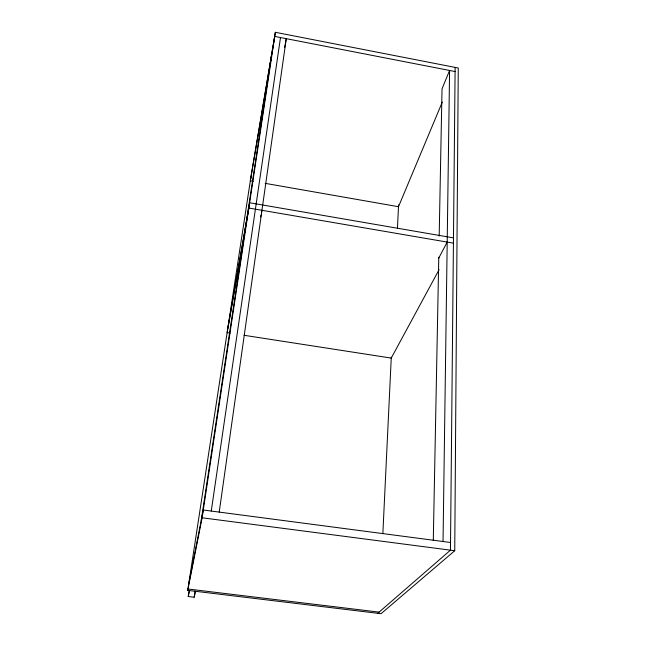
<?xml version="1.0" encoding="UTF-8"?>
<svg xmlns="http://www.w3.org/2000/svg" width="646" height="646" viewBox="0 0 646 646"><rect width="100%" height="100%" fill="white"/><g stroke="black" fill="none" stroke-linecap="round" stroke-linejoin="round"><path stroke-width="0.97" d="M250.914 177.012L187.736 590.363L381.051 613.7L454.744 550.723L458.264 68.016L275.349 32.3L250.422 179.935M455.131 67.402L450.456 550.166L377.74 613.304M443.043 541.51L449.584 70.462L442.034 88.841L439.183 236.056M433.288 540.565L438.779 257.229M382.86 533.515L391.29 357.157M397.46 228.167L398.582 204.839M219.212 512.092L286.259 38.663L284.636 47.465M211.258 511.051L280.501 37.541M189.157 590.541L188.244 596.516L194.171 597.227L195.06 591.235M201.213 520.498L271.409 56.073M187.736 590.363L202.109 517.785L275.349 32.3M227.844 328.087L249.639 202.755L453.484 237.881M260.637 216.999L261.016 215.086M261.388 213.172L261.953 210.297M188.939 582.837L203.28 510.001L450.528 542.487M188.244 596.516L189.472 590.573M194.171 597.227L195.552 591.308M442.3 102.084L398.493 206.704L265.159 183.343M438.763 258.045L447.202 242.089M439.086 269.681L391.25 358.086L244.051 335.282M188.002 589.015L379.105 612.125M202.109 517.785L454.744 550.723M230.129 333.126L227.142 332.666L248.839 208.044L453.427 243.154M253.305 181.268L250.341 180.743L274.728 36.418L455.091 71.536"/></g></svg>
